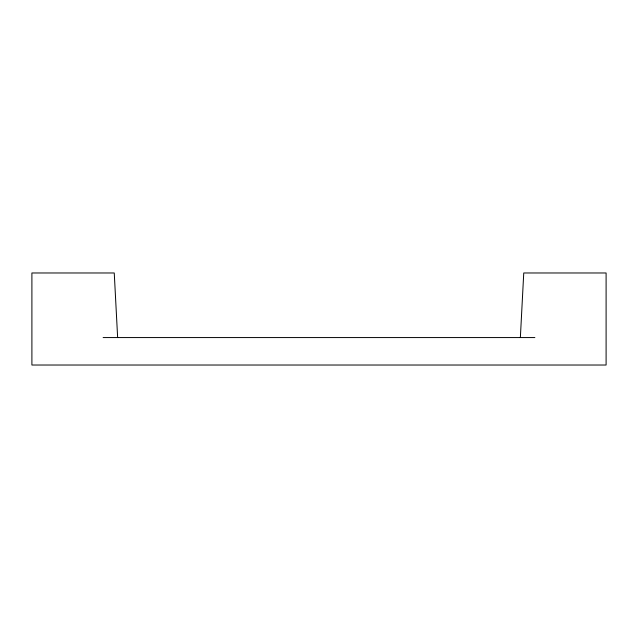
<?xml version="1.0" encoding="UTF-8"?>
<svg xmlns="http://www.w3.org/2000/svg" width="638" height="638" viewBox="0 0 638 638"><rect width="100%" height="100%" fill="white"/><g stroke="black" fill="none" stroke-linecap="round" stroke-linejoin="round"><path stroke-width="0.96" d="M520.361 337.566L523.75 272.976L606.1 272.976L606.1 365.024L31.9 365.024L31.9 272.976L114.25 272.976L117.639 337.566M103.125 337.566L534.875 337.566"/></g></svg>
